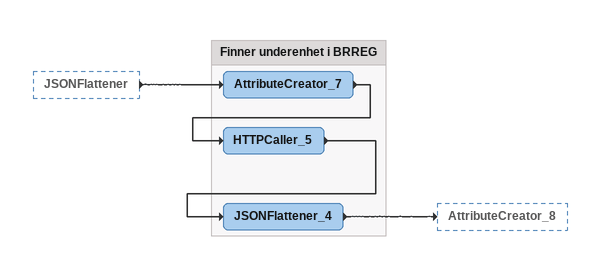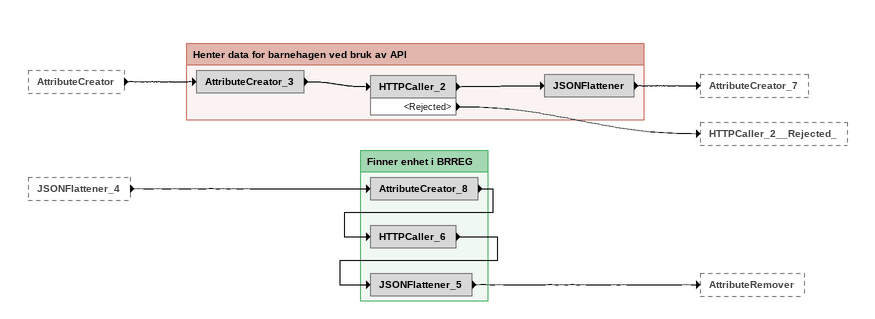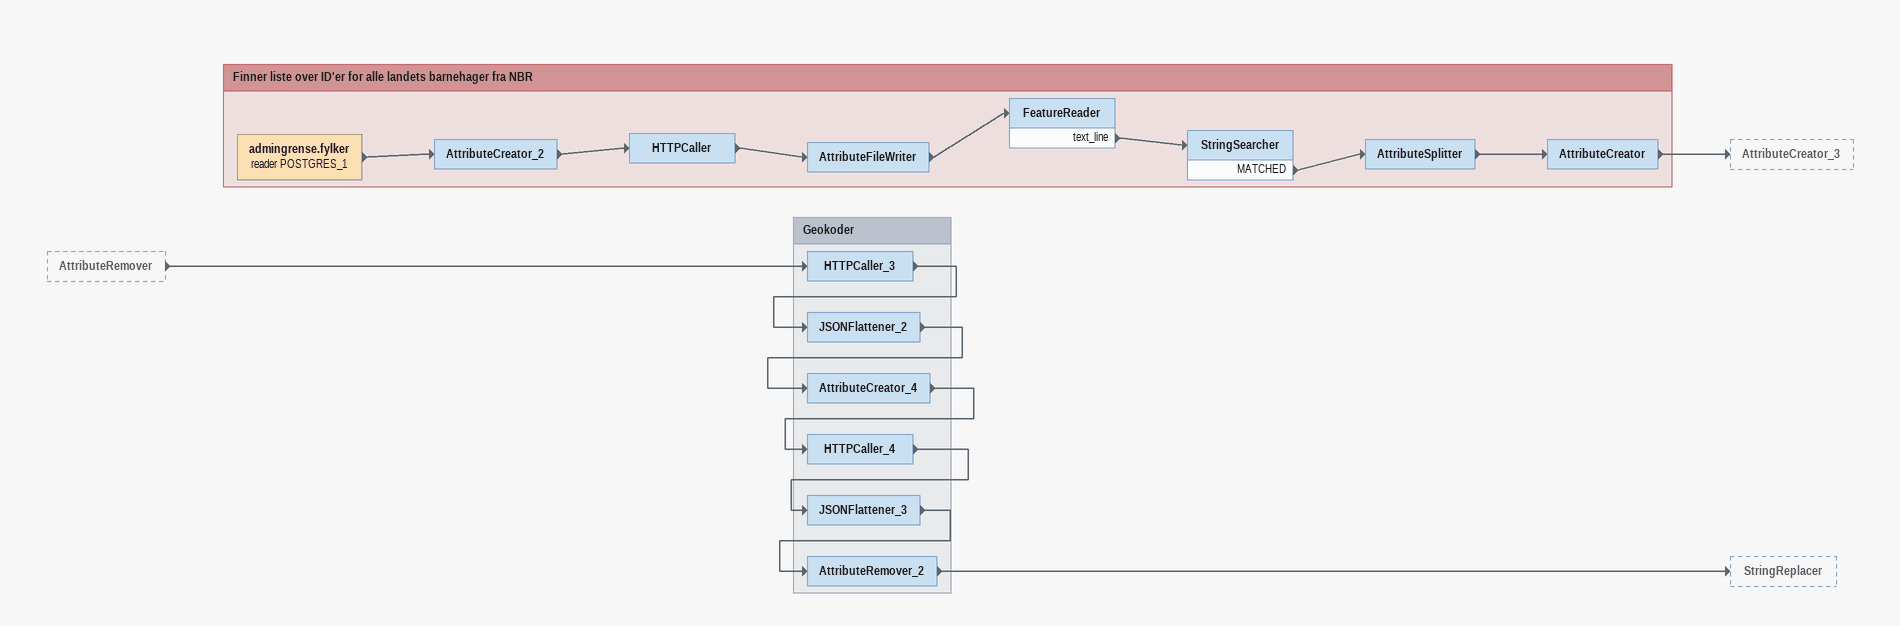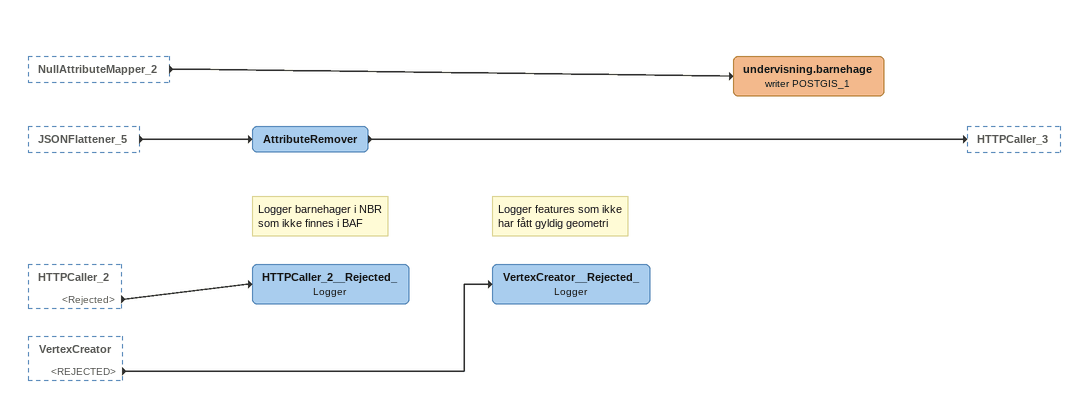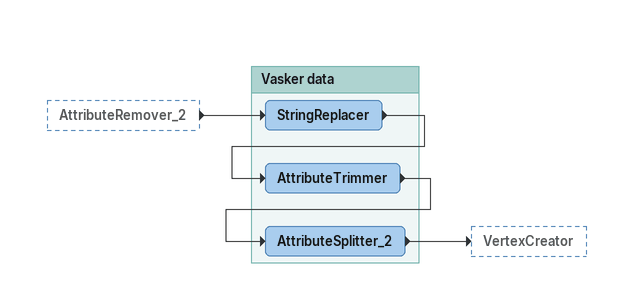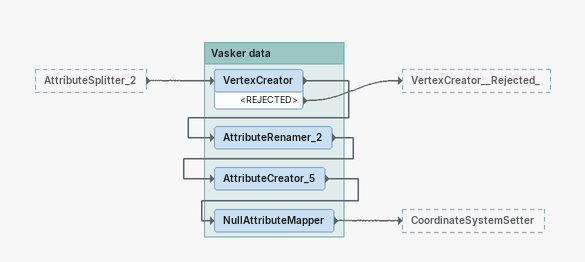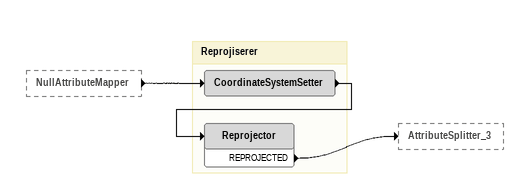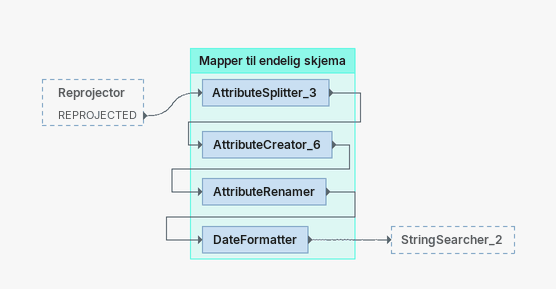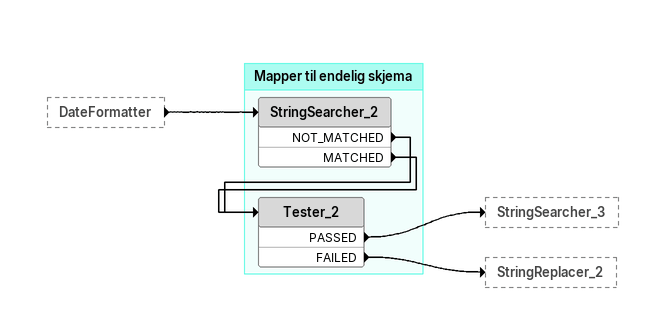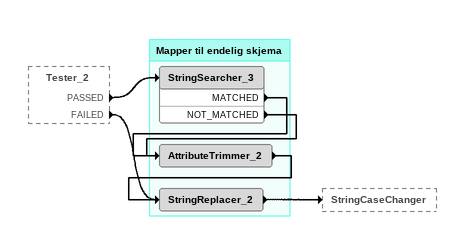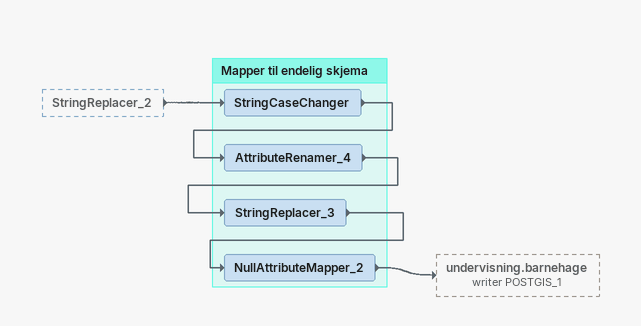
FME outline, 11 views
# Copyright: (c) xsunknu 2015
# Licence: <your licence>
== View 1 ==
JSONFlattener [outside]
    -> AttributeCreator_7

Bookmark: Finner underenhet i BRREG
AttributeCreator_7
    -> HTTPCaller_5
HTTPCaller_5
    -> JSONFlattener_4
JSONFlattener_4
    -> AttributeCreator_8

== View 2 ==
AttributeCreator [outside]
    -> AttributeCreator_3
JSONFlattener_4 [outside]
    -> AttributeCreator_8

Bookmark: Henter data for barnehagen ved bruk av API
AttributeCreator_3
    -> HTTPCaller_2
HTTPCaller_2
    -> JSONFlattener
    <Rejected> -> HTTPCaller_2__Rejected_
JSONFlattener
    -> AttributeCreator_7

Bookmark: Finner enhet i BRREG
AttributeCreator_8
    -> HTTPCaller_6
HTTPCaller_6
    -> JSONFlattener_5
JSONFlattener_5
    -> AttributeRemover

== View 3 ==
AttributeRemover [outside]
    -> HTTPCaller_3

Bookmark: Finner liste over ID'er for alle landets barnehager fra NBR
admingrense.fylker (reader POSTGRES_1)
    -> AttributeCreator_2
AttributeCreator_2
    -> HTTPCaller
HTTPCaller
    -> AttributeFileWriter
AttributeFileWriter
    -> FeatureReader
FeatureReader
    text_line -> StringSearcher
StringSearcher
    MATCHED -> AttributeSplitter
AttributeSplitter
    -> AttributeCreator
AttributeCreator
    -> AttributeCreator_3

Bookmark: Geokoder
HTTPCaller_3
    -> JSONFlattener_2
JSONFlattener_2
    -> AttributeCreator_4
AttributeCreator_4
    -> HTTPCaller_4
HTTPCaller_4
    -> JSONFlattener_3
JSONFlattener_3
    -> AttributeRemover_2
AttributeRemover_2
    -> StringReplacer

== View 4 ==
NullAttributeMapper_2 [outside]
    -> undervisning.barnehage (writer POSTGIS_1)
JSONFlattener_5 [outside]
    -> AttributeRemover
HTTPCaller_2 [outside]
    <Rejected> -> HTTPCaller_2__Rejected_
VertexCreator [outside]
    <REJECTED> -> VertexCreator__Rejected_
AttributeRemover
    -> HTTPCaller_3
undervisning.barnehage (writer POSTGIS_1)
Note: Logger features som ikke / har fått gyldig geometri
VertexCreator__Rejected_: Logger
Note: Logger barnehager i NBR / som ikke finnes i BAF
HTTPCaller_2__Rejected_: Logger

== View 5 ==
AttributeRemover_2 [outside]
    -> StringReplacer

Bookmark: Vasker data
StringReplacer
    -> AttributeTrimmer
AttributeTrimmer
    -> AttributeSplitter_2
AttributeSplitter_2
    -> VertexCreator

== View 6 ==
AttributeSplitter_2 [outside]
    -> VertexCreator

Bookmark: Vasker data
VertexCreator
    -> AttributeRenamer_2
    <REJECTED> -> VertexCreator__Rejected_
AttributeRenamer_2
    -> AttributeCreator_5
AttributeCreator_5
    -> NullAttributeMapper
NullAttributeMapper
    -> CoordinateSystemSetter

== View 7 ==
NullAttributeMapper [outside]
    -> CoordinateSystemSetter

Bookmark: Reprojiserer
CoordinateSystemSetter
    -> Reprojector
Reprojector
    REPROJECTED -> AttributeSplitter_3

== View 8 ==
Reprojector [outside]
    REPROJECTED -> AttributeSplitter_3

Bookmark: Mapper til endelig skjema
AttributeSplitter_3
    -> AttributeCreator_6
AttributeCreator_6
    -> AttributeRenamer
AttributeRenamer
    -> DateFormatter
DateFormatter
    -> StringSearcher_2

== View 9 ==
DateFormatter [outside]
    -> StringSearcher_2

Bookmark: Mapper til endelig skjema
StringSearcher_2
    NOT_MATCHED -> Tester_2
    MATCHED -> Tester_2
Tester_2
    PASSED -> StringSearcher_3
    FAILED -> StringReplacer_2

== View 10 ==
Tester_2 [outside]
    PASSED -> StringSearcher_3
    FAILED -> StringReplacer_2

Bookmark: Mapper til endelig skjema
StringSearcher_3
    MATCHED -> AttributeTrimmer_2
    NOT_MATCHED -> AttributeTrimmer_2
AttributeTrimmer_2
    -> StringReplacer_2
StringReplacer_2
    -> StringCaseChanger

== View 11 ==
StringReplacer_2 [outside]
    -> StringCaseChanger

Bookmark: Mapper til endelig skjema
StringCaseChanger
    -> AttributeRenamer_4
AttributeRenamer_4
    -> StringReplacer_3
StringReplacer_3
    -> NullAttributeMapper_2
NullAttributeMapper_2
    -> undervisning.barnehage (writer POSTGIS_1)
